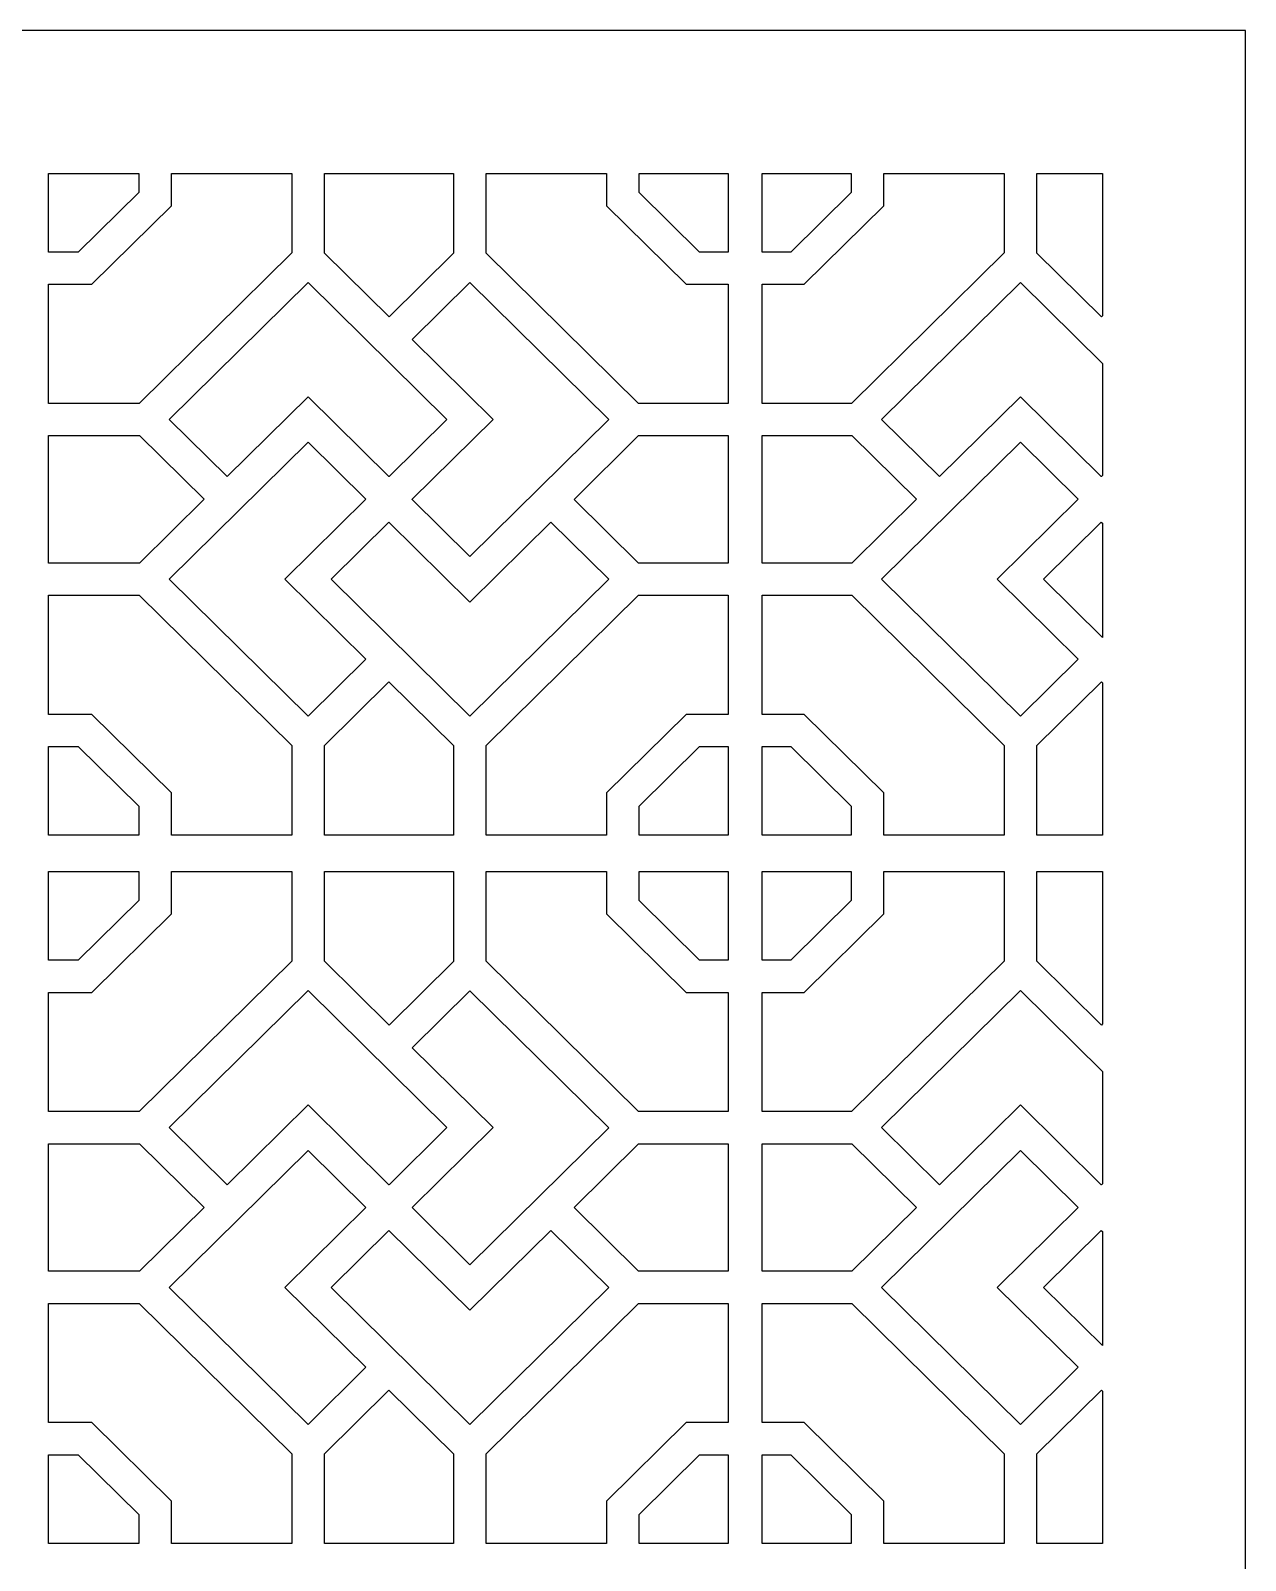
# Model space of a CAD drawing. Header units: centimetres. Extents: x 1.9 to 13.6, y -8.7 to 8.9.
# Drawn here: x 10.812 to 13.634, y 5.357 to 8.912 of the extents above; entities that cross this region are included whole.
import ezdxf

# ---------------------------------------------------------------- set-up
doc = ezdxf.new("R2010")
doc.units = ezdxf.units.CM
doc.header["$MEASUREMENT"] = 0
doc.layers.add('layer 1', color=7, linetype='Continuous')

msp = doc.modelspace()

# ---------------------------------------------------------------- linework, layer by layer
at = {"layer": 'layer 1', "color": 250}
for points, knots in [([(7.9891, 8.91238), (7.9891, 8.91238), (13.63427, 8.91238), (13.63427, 8.91238), (13.63427, 8.91238), (13.63427, 8.91238), (13.63427, -8.68727), (13.63427, -8.68727), (13.63427, -8.68727), (13.63427, -8.68727), (7.9891, -8.68727), (7.9891, -8.68727), (7.9891, -8.68727), (7.9891, -8.68727), (7.9891, 8.91238), (7.9891, 8.91238)], [0, 0, 0, 0, 0.2, 0.2, 0.2, 0.2, 0.4, 0.4, 0.4, 0.4, 0.6, 0.6, 0.6, 0.6, 1, 1, 1, 1]), ([(10.85314, 8.58031), (10.85314, 8.58031), (10.85314, 8.39761), (10.85314, 8.39761), (10.85314, 8.39761), (10.85314, 8.39761), (10.92247, 8.39761), (10.92247, 8.39761), (10.92247, 8.39761), (10.92247, 8.39761), (11.06303, 8.53631), (11.06303, 8.53631), (11.06303, 8.53631), (11.06303, 8.53631), (11.06303, 8.58031), (11.06303, 8.58031), (11.06303, 8.58031), (11.06303, 8.58031), (10.85314, 8.58031), (10.85314, 8.58031)], [0, 0, 0, 0, 0.1666667, 0.1666667, 0.1666667, 0.1666667, 0.3333333, 0.3333333, 0.3333333, 0.3333333, 0.5, 0.5, 0.5, 0.5, 0.6666667, 0.6666667, 0.6666667, 0.6666667, 1, 1, 1, 1]), ([(11.13886, 8.58031), (11.13886, 8.58031), (11.13886, 8.50532), (11.13886, 8.50532), (11.13886, 8.50532), (11.13886, 8.50532), (10.95388, 8.32277), (10.95388, 8.32277), (10.95388, 8.32277), (10.95388, 8.32277), (10.85314, 8.32277), (10.85314, 8.32277), (10.85314, 8.32277), (10.85314, 8.32277), (10.85314, 8.04583), (10.85314, 8.04583), (10.85314, 8.04583), (10.85314, 8.04583), (11.06414, 8.04583), (11.06414, 8.04583), (11.06414, 8.04583), (11.06414, 8.04583), (11.41846, 8.39548), (11.41846, 8.39548), (11.41846, 8.39548), (11.41846, 8.39548), (11.41846, 8.58031), (11.41846, 8.58031), (11.41846, 8.58031), (11.41846, 8.58031), (11.13886, 8.58031), (11.13886, 8.58031)], [0, 0, 0, 0, 0.1111111, 0.1111111, 0.1111111, 0.1111111, 0.2222222, 0.2222222, 0.2222222, 0.2222222, 0.3333333, 0.3333333, 0.3333333, 0.3333333, 0.4444444, 0.4444444, 0.4444444, 0.4444444, 0.5555556, 0.5555556, 0.5555556, 0.5555556, 0.6666667, 0.6666667, 0.6666667, 0.6666667, 0.7777778, 0.7777778, 0.7777778, 0.7777778, 1, 1, 1, 1]), ([(11.4943, 8.58031), (11.4943, 8.58031), (11.4943, 8.3954), (11.4943, 8.3954), (11.4943, 8.3954), (11.4943, 8.3954), (11.64448, 8.24719), (11.64448, 8.24719), (11.64448, 8.24719), (11.64448, 8.24719), (11.79442, 8.39516), (11.79442, 8.39516), (11.79442, 8.39516), (11.79442, 8.39516), (11.79442, 8.58031), (11.79442, 8.58031), (11.79442, 8.58031), (11.79442, 8.58031), (11.4943, 8.58031), (11.4943, 8.58031)], [0, 0, 0, 0, 0.1666667, 0.1666667, 0.1666667, 0.1666667, 0.3333333, 0.3333333, 0.3333333, 0.3333333, 0.5, 0.5, 0.5, 0.5, 0.6666667, 0.6666667, 0.6666667, 0.6666667, 1, 1, 1, 1]), ([(11.87026, 8.58031), (11.87026, 8.58031), (11.87026, 8.39524), (11.87026, 8.39524), (11.87026, 8.39524), (11.87026, 8.39524), (12.22434, 8.04583), (12.22434, 8.04583), (12.22434, 8.04583), (12.22434, 8.04583), (12.43257, 8.04583), (12.43257, 8.04583), (12.43257, 8.04583), (12.43257, 8.04583), (12.43257, 8.32277), (12.43257, 8.32277), (12.43257, 8.32277), (12.43257, 8.32277), (12.33484, 8.32277), (12.33484, 8.32277), (12.33484, 8.32277), (12.33484, 8.32277), (12.14986, 8.50532), (12.14986, 8.50532), (12.14986, 8.50532), (12.14986, 8.50532), (12.14986, 8.58031), (12.14986, 8.58031), (12.14986, 8.58031), (12.14986, 8.58031), (11.87026, 8.58031), (11.87026, 8.58031)], [0, 0, 0, 0, 0.1111111, 0.1111111, 0.1111111, 0.1111111, 0.2222222, 0.2222222, 0.2222222, 0.2222222, 0.3333333, 0.3333333, 0.3333333, 0.3333333, 0.4444444, 0.4444444, 0.4444444, 0.4444444, 0.5555556, 0.5555556, 0.5555556, 0.5555556, 0.6666667, 0.6666667, 0.6666667, 0.6666667, 0.7777778, 0.7777778, 0.7777778, 0.7777778, 1, 1, 1, 1]), ([(12.2257, 8.58031), (12.2257, 8.58031), (12.2257, 8.53631), (12.2257, 8.53631), (12.2257, 8.53631), (12.2257, 8.53631), (12.36625, 8.39761), (12.36625, 8.39761), (12.36625, 8.39761), (12.36625, 8.39761), (12.43257, 8.39761), (12.43257, 8.39761), (12.43257, 8.39761), (12.43257, 8.39761), (12.43257, 8.58031), (12.43257, 8.58031), (12.43257, 8.58031), (12.43257, 8.58031), (12.2257, 8.58031), (12.2257, 8.58031)], [0, 0, 0, 0, 0.1666667, 0.1666667, 0.1666667, 0.1666667, 0.3333333, 0.3333333, 0.3333333, 0.3333333, 0.5, 0.5, 0.5, 0.5, 0.6666667, 0.6666667, 0.6666667, 0.6666667, 1, 1, 1, 1]), ([(12.51141, 8.58031), (12.51141, 8.58031), (12.51141, 8.39761), (12.51141, 8.39761), (12.51141, 8.39761), (12.51141, 8.39761), (12.57773, 8.39761), (12.57773, 8.39761), (12.57773, 8.39761), (12.57773, 8.39761), (12.71829, 8.53631), (12.71829, 8.53631), (12.71829, 8.53631), (12.71829, 8.53631), (12.71829, 8.58031), (12.71829, 8.58031), (12.71829, 8.58031), (12.71829, 8.58031), (12.51141, 8.58031), (12.51141, 8.58031)], [0, 0, 0, 0, 0.1666667, 0.1666667, 0.1666667, 0.1666667, 0.3333333, 0.3333333, 0.3333333, 0.3333333, 0.5, 0.5, 0.5, 0.5, 0.6666667, 0.6666667, 0.6666667, 0.6666667, 1, 1, 1, 1]), ([(12.79413, 8.58031), (12.79413, 8.58031), (12.79413, 8.50532), (12.79413, 8.50532), (12.79413, 8.50532), (12.79413, 8.50532), (12.60915, 8.32277), (12.60915, 8.32277), (12.60915, 8.32277), (12.60915, 8.32277), (12.51141, 8.32277), (12.51141, 8.32277), (12.51141, 8.32277), (12.51141, 8.32277), (12.51141, 8.04583), (12.51141, 8.04583), (12.51141, 8.04583), (12.51141, 8.04583), (12.71941, 8.04583), (12.71941, 8.04583), (12.71941, 8.04583), (12.71941, 8.04583), (13.07373, 8.39548), (13.07373, 8.39548), (13.07373, 8.39548), (13.07373, 8.39548), (13.07373, 8.58031), (13.07373, 8.58031), (13.07373, 8.58031), (13.07373, 8.58031), (12.79413, 8.58031), (12.79413, 8.58031)], [0, 0, 0, 0, 0.1111111, 0.1111111, 0.1111111, 0.1111111, 0.2222222, 0.2222222, 0.2222222, 0.2222222, 0.3333333, 0.3333333, 0.3333333, 0.3333333, 0.4444444, 0.4444444, 0.4444444, 0.4444444, 0.5555556, 0.5555556, 0.5555556, 0.5555556, 0.6666667, 0.6666667, 0.6666667, 0.6666667, 0.7777778, 0.7777778, 0.7777778, 0.7777778, 1, 1, 1, 1]), ([(13.14956, 8.58031), (13.14956, 8.58031), (13.14956, 8.3954), (13.14956, 8.3954), (13.14956, 8.3954), (13.14956, 8.3954), (13.29975, 8.24719), (13.29975, 8.24719), (13.29975, 8.24719), (13.29975, 8.24719), (13.3022, 8.24961), (13.3022, 8.24961), (13.3022, 8.24961), (13.3022, 8.24961), (13.3022, 8.58031), (13.3022, 8.58031), (13.3022, 8.58031), (13.3022, 8.58031), (13.14956, 8.58031), (13.14956, 8.58031)], [0, 0, 0, 0, 0.1666667, 0.1666667, 0.1666667, 0.1666667, 0.3333333, 0.3333333, 0.3333333, 0.3333333, 0.5, 0.5, 0.5, 0.5, 0.6666667, 0.6666667, 0.6666667, 0.6666667, 1, 1, 1, 1]), ([(11.64425, 7.87609), (11.64425, 7.87609), (11.64433, 7.87617), (11.64433, 7.87617), (11.64433, 7.87617), (11.64433, 7.87617), (11.64452, 7.87597), (11.64452, 7.87597), (11.64452, 7.87597), (11.64452, 7.87597), (11.77896, 8.00864), (11.77896, 8.00864), (11.77896, 8.00864), (11.77896, 8.00864), (11.45634, 8.32702), (11.45634, 8.32702), (11.45634, 8.32702), (11.45634, 8.32702), (11.13371, 8.00864), (11.13371, 8.00864), (11.13371, 8.00864), (11.13371, 8.00864), (11.26822, 7.8759), (11.26822, 7.8759), (11.26822, 7.8759), (11.26822, 7.8759), (11.45633, 8.06154), (11.45633, 8.06154), (11.45633, 8.06154), (11.45633, 8.06154), (11.64425, 7.87609), (11.64425, 7.87609)], [0, 0, 0, 0, 0.1111111, 0.1111111, 0.1111111, 0.1111111, 0.2222222, 0.2222222, 0.2222222, 0.2222222, 0.3333333, 0.3333333, 0.3333333, 0.3333333, 0.4444444, 0.4444444, 0.4444444, 0.4444444, 0.5555556, 0.5555556, 0.5555556, 0.5555556, 0.6666667, 0.6666667, 0.6666667, 0.6666667, 0.7777778, 0.7777778, 0.7777778, 0.7777778, 1, 1, 1, 1]), ([(11.69818, 7.82309), (11.69818, 7.82309), (11.69824, 7.82303), (11.69824, 7.82303), (11.69824, 7.82303), (11.69824, 7.82303), (11.69793, 7.82272), (11.69793, 7.82272), (11.69793, 7.82272), (11.69793, 7.82272), (11.83239, 7.69003), (11.83239, 7.69003), (11.83239, 7.69003), (11.83239, 7.69003), (12.15502, 8.00841), (12.15502, 8.00841), (12.15502, 8.00841), (12.15502, 8.00841), (11.83239, 8.32678), (11.83239, 8.32678), (11.83239, 8.32678), (11.83239, 8.32678), (11.69811, 8.19427), (11.69811, 8.19427), (11.69811, 8.19427), (11.69811, 8.19427), (11.88621, 8.00864), (11.88621, 8.00864), (11.88621, 8.00864), (11.88621, 8.00864), (11.69818, 7.82309), (11.69818, 7.82309)], [0, 0, 0, 0, 0.1111111, 0.1111111, 0.1111111, 0.1111111, 0.2222222, 0.2222222, 0.2222222, 0.2222222, 0.3333333, 0.3333333, 0.3333333, 0.3333333, 0.4444444, 0.4444444, 0.4444444, 0.4444444, 0.5555556, 0.5555556, 0.5555556, 0.5555556, 0.6666667, 0.6666667, 0.6666667, 0.6666667, 0.7777778, 0.7777778, 0.7777778, 0.7777778, 1, 1, 1, 1]), ([(13.3022, 8.13894), (13.3022, 8.13894), (13.1116, 8.32702), (13.1116, 8.32702), (13.1116, 8.32702), (13.1116, 8.32702), (12.78897, 8.00864), (12.78897, 8.00864), (12.78897, 8.00864), (12.78897, 8.00864), (12.92349, 7.8759), (12.92349, 7.8759), (12.92349, 7.8759), (12.92349, 7.8759), (13.1116, 8.06154), (13.1116, 8.06154), (13.1116, 8.06154), (13.1116, 8.06154), (13.29952, 7.87609), (13.29952, 7.87609), (13.29952, 7.87609), (13.29952, 7.87609), (13.29959, 7.87617), (13.29959, 7.87617), (13.29959, 7.87617), (13.29959, 7.87617), (13.29979, 7.87597), (13.29979, 7.87597), (13.29979, 7.87597), (13.29979, 7.87597), (13.3022, 7.87835), (13.3022, 7.87835), (13.3022, 7.87835), (13.3022, 7.87835), (13.3022, 8.13894), (13.3022, 8.13894)], [0, 0, 0, 0, 0.1, 0.1, 0.1, 0.1, 0.2, 0.2, 0.2, 0.2, 0.3, 0.3, 0.3, 0.3, 0.4, 0.4, 0.4, 0.4, 0.5, 0.5, 0.5, 0.5, 0.6, 0.6, 0.6, 0.6, 0.7, 0.7, 0.7, 0.7, 0.8, 0.8, 0.8, 0.8, 1, 1, 1, 1]), ([(11.2146, 7.82299), (11.2146, 7.82299), (11.06462, 7.97099), (11.06462, 7.97099), (11.06462, 7.97099), (11.06462, 7.97099), (10.85314, 7.97099), (10.85314, 7.97099), (10.85314, 7.97099), (10.85314, 7.97099), (10.85314, 7.67482), (10.85314, 7.67482), (10.85314, 7.67482), (10.85314, 7.67482), (11.06445, 7.67482), (11.06445, 7.67482), (11.06445, 7.67482), (11.06445, 7.67482), (11.2146, 7.82299), (11.2146, 7.82299)], [0, 0, 0, 0, 0.1666667, 0.1666667, 0.1666667, 0.1666667, 0.3333333, 0.3333333, 0.3333333, 0.3333333, 0.5, 0.5, 0.5, 0.5, 0.6666667, 0.6666667, 0.6666667, 0.6666667, 1, 1, 1, 1]), ([(12.43257, 7.67482), (12.43257, 7.67482), (12.43257, 7.97099), (12.43257, 7.97099), (12.43257, 7.97099), (12.43257, 7.97099), (12.22434, 7.97099), (12.22434, 7.97099), (12.22434, 7.97099), (12.22434, 7.97099), (12.07428, 7.8229), (12.07428, 7.8229), (12.07428, 7.8229), (12.07428, 7.8229), (12.22434, 7.67482), (12.22434, 7.67482), (12.22434, 7.67482), (12.22434, 7.67482), (12.43257, 7.67482), (12.43257, 7.67482)], [0, 0, 0, 0, 0.1666667, 0.1666667, 0.1666667, 0.1666667, 0.3333333, 0.3333333, 0.3333333, 0.3333333, 0.5, 0.5, 0.5, 0.5, 0.6666667, 0.6666667, 0.6666667, 0.6666667, 1, 1, 1, 1]), ([(12.51141, 7.97099), (12.51141, 7.97099), (12.51141, 7.67482), (12.51141, 7.67482), (12.51141, 7.67482), (12.51141, 7.67482), (12.71972, 7.67482), (12.71972, 7.67482), (12.71972, 7.67482), (12.71972, 7.67482), (12.86987, 7.82299), (12.86987, 7.82299), (12.86987, 7.82299), (12.86987, 7.82299), (12.71988, 7.97099), (12.71988, 7.97099), (12.71988, 7.97099), (12.71988, 7.97099), (12.51141, 7.97099), (12.51141, 7.97099)], [0, 0, 0, 0, 0.1666667, 0.1666667, 0.1666667, 0.1666667, 0.3333333, 0.3333333, 0.3333333, 0.3333333, 0.5, 0.5, 0.5, 0.5, 0.6666667, 0.6666667, 0.6666667, 0.6666667, 1, 1, 1, 1]), ([(11.5905, 7.82299), (11.5905, 7.82299), (11.59066, 7.82315), (11.59066, 7.82315), (11.59066, 7.82315), (11.59066, 7.82315), (11.45634, 7.9557), (11.45634, 7.9557), (11.45634, 7.9557), (11.45634, 7.9557), (11.13371, 7.63733), (11.13371, 7.63733), (11.13371, 7.63733), (11.13371, 7.63733), (11.45634, 7.31895), (11.45634, 7.31895), (11.45634, 7.31895), (11.45634, 7.31895), (11.59077, 7.45162), (11.59077, 7.45162), (11.59077, 7.45162), (11.59077, 7.45162), (11.40251, 7.6374), (11.40251, 7.6374), (11.40251, 7.6374), (11.40251, 7.6374), (11.59054, 7.82295), (11.59054, 7.82295), (11.59054, 7.82295), (11.59054, 7.82295), (11.5905, 7.82299), (11.5905, 7.82299)], [0, 0, 0, 0, 0.1111111, 0.1111111, 0.1111111, 0.1111111, 0.2222222, 0.2222222, 0.2222222, 0.2222222, 0.3333333, 0.3333333, 0.3333333, 0.3333333, 0.4444444, 0.4444444, 0.4444444, 0.4444444, 0.5555556, 0.5555556, 0.5555556, 0.5555556, 0.6666667, 0.6666667, 0.6666667, 0.6666667, 0.7777778, 0.7777778, 0.7777778, 0.7777778, 1, 1, 1, 1]), ([(13.24577, 7.82299), (13.24577, 7.82299), (13.24593, 7.82315), (13.24593, 7.82315), (13.24593, 7.82315), (13.24593, 7.82315), (13.1116, 7.9557), (13.1116, 7.9557), (13.1116, 7.9557), (13.1116, 7.9557), (12.78897, 7.63733), (12.78897, 7.63733), (12.78897, 7.63733), (12.78897, 7.63733), (13.1116, 7.31895), (13.1116, 7.31895), (13.1116, 7.31895), (13.1116, 7.31895), (13.24604, 7.45162), (13.24604, 7.45162), (13.24604, 7.45162), (13.24604, 7.45162), (13.05778, 7.6374), (13.05778, 7.6374), (13.05778, 7.6374), (13.05778, 7.6374), (13.24581, 7.82295), (13.24581, 7.82295), (13.24581, 7.82295), (13.24581, 7.82295), (13.24577, 7.82299), (13.24577, 7.82299)], [0, 0, 0, 0, 0.1111111, 0.1111111, 0.1111111, 0.1111111, 0.2222222, 0.2222222, 0.2222222, 0.2222222, 0.3333333, 0.3333333, 0.3333333, 0.3333333, 0.4444444, 0.4444444, 0.4444444, 0.4444444, 0.5555556, 0.5555556, 0.5555556, 0.5555556, 0.6666667, 0.6666667, 0.6666667, 0.6666667, 0.7777778, 0.7777778, 0.7777778, 0.7777778, 1, 1, 1, 1]), ([(11.64412, 7.76999), (11.64412, 7.76999), (11.50976, 7.6374), (11.50976, 7.6374), (11.50976, 7.6374), (11.50976, 7.6374), (11.83239, 7.31902), (11.83239, 7.31902), (11.83239, 7.31902), (11.83239, 7.31902), (12.15502, 7.6374), (12.15502, 7.6374), (12.15502, 7.6374), (12.15502, 7.6374), (12.02065, 7.76999), (12.02065, 7.76999), (12.02065, 7.76999), (12.02065, 7.76999), (11.83239, 7.5842), (11.83239, 7.5842), (11.83239, 7.5842), (11.83239, 7.5842), (11.64412, 7.76999), (11.64412, 7.76999)], [0, 0, 0, 0, 0.1428571, 0.1428571, 0.1428571, 0.1428571, 0.2857143, 0.2857143, 0.2857143, 0.2857143, 0.4285714, 0.4285714, 0.4285714, 0.4285714, 0.5714286, 0.5714286, 0.5714286, 0.5714286, 0.7142857, 0.7142857, 0.7142857, 0.7142857, 1, 1, 1, 1]), ([(13.3022, 7.76721), (13.3022, 7.76721), (13.29938, 7.76999), (13.29938, 7.76999), (13.29938, 7.76999), (13.29938, 7.76999), (13.16503, 7.6374), (13.16503, 7.6374), (13.16503, 7.6374), (13.16503, 7.6374), (13.3022, 7.50203), (13.3022, 7.50203), (13.3022, 7.50203), (13.3022, 7.50203), (13.3022, 7.76721), (13.3022, 7.76721)], [0, 0, 0, 0, 0.2, 0.2, 0.2, 0.2, 0.4, 0.4, 0.4, 0.4, 0.6, 0.6, 0.6, 0.6, 1, 1, 1, 1]), ([(10.95388, 7.3232), (10.95388, 7.3232), (11.13886, 7.14066), (11.13886, 7.14066), (11.13886, 7.14066), (11.13886, 7.14066), (11.13886, 7.04219), (11.13886, 7.04219), (11.13886, 7.04219), (11.13886, 7.04219), (11.41846, 7.04219), (11.41846, 7.04219), (11.41846, 7.04219), (11.41846, 7.04219), (11.41846, 7.25049), (11.41846, 7.25049), (11.41846, 7.25049), (11.41846, 7.25049), (11.0643, 7.59998), (11.0643, 7.59998), (11.0643, 7.59998), (11.0643, 7.59998), (10.85314, 7.59998), (10.85314, 7.59998), (10.85314, 7.59998), (10.85314, 7.59998), (10.85314, 7.3232), (10.85314, 7.3232), (10.85314, 7.3232), (10.85314, 7.3232), (10.95388, 7.3232), (10.95388, 7.3232)], [0, 0, 0, 0, 0.1111111, 0.1111111, 0.1111111, 0.1111111, 0.2222222, 0.2222222, 0.2222222, 0.2222222, 0.3333333, 0.3333333, 0.3333333, 0.3333333, 0.4444444, 0.4444444, 0.4444444, 0.4444444, 0.5555556, 0.5555556, 0.5555556, 0.5555556, 0.6666667, 0.6666667, 0.6666667, 0.6666667, 0.7777778, 0.7777778, 0.7777778, 0.7777778, 1, 1, 1, 1]), ([(12.43257, 7.3232), (12.43257, 7.3232), (12.43257, 7.59998), (12.43257, 7.59998), (12.43257, 7.59998), (12.43257, 7.59998), (12.22434, 7.59998), (12.22434, 7.59998), (12.22434, 7.59998), (12.22434, 7.59998), (11.87026, 7.25056), (11.87026, 7.25056), (11.87026, 7.25056), (11.87026, 7.25056), (11.87026, 7.04219), (11.87026, 7.04219), (11.87026, 7.04219), (11.87026, 7.04219), (12.14986, 7.04219), (12.14986, 7.04219), (12.14986, 7.04219), (12.14986, 7.04219), (12.14986, 7.14066), (12.14986, 7.14066), (12.14986, 7.14066), (12.14986, 7.14066), (12.33484, 7.3232), (12.33484, 7.3232), (12.33484, 7.3232), (12.33484, 7.3232), (12.43257, 7.3232), (12.43257, 7.3232)], [0, 0, 0, 0, 0.1111111, 0.1111111, 0.1111111, 0.1111111, 0.2222222, 0.2222222, 0.2222222, 0.2222222, 0.3333333, 0.3333333, 0.3333333, 0.3333333, 0.4444444, 0.4444444, 0.4444444, 0.4444444, 0.5555556, 0.5555556, 0.5555556, 0.5555556, 0.6666667, 0.6666667, 0.6666667, 0.6666667, 0.7777778, 0.7777778, 0.7777778, 0.7777778, 1, 1, 1, 1]), ([(12.51141, 7.59998), (12.51141, 7.59998), (12.51141, 7.3232), (12.51141, 7.3232), (12.51141, 7.3232), (12.51141, 7.3232), (12.60915, 7.3232), (12.60915, 7.3232), (12.60915, 7.3232), (12.60915, 7.3232), (12.79413, 7.14066), (12.79413, 7.14066), (12.79413, 7.14066), (12.79413, 7.14066), (12.79413, 7.04219), (12.79413, 7.04219), (12.79413, 7.04219), (12.79413, 7.04219), (13.07373, 7.04219), (13.07373, 7.04219), (13.07373, 7.04219), (13.07373, 7.04219), (13.07373, 7.25049), (13.07373, 7.25049), (13.07373, 7.25049), (13.07373, 7.25049), (12.71957, 7.59998), (12.71957, 7.59998), (12.71957, 7.59998), (12.71957, 7.59998), (12.51141, 7.59998), (12.51141, 7.59998)], [0, 0, 0, 0, 0.1111111, 0.1111111, 0.1111111, 0.1111111, 0.2222222, 0.2222222, 0.2222222, 0.2222222, 0.3333333, 0.3333333, 0.3333333, 0.3333333, 0.4444444, 0.4444444, 0.4444444, 0.4444444, 0.5555556, 0.5555556, 0.5555556, 0.5555556, 0.6666667, 0.6666667, 0.6666667, 0.6666667, 0.7777778, 0.7777778, 0.7777778, 0.7777778, 1, 1, 1, 1]), ([(11.79442, 7.04219), (11.79442, 7.04219), (11.79442, 7.25065), (11.79442, 7.25065), (11.79442, 7.25065), (11.79442, 7.25065), (11.6444, 7.3987), (11.6444, 7.3987), (11.6444, 7.3987), (11.6444, 7.3987), (11.4943, 7.25058), (11.4943, 7.25058), (11.4943, 7.25058), (11.4943, 7.25058), (11.4943, 7.04219), (11.4943, 7.04219), (11.4943, 7.04219), (11.4943, 7.04219), (11.79442, 7.04219), (11.79442, 7.04219)], [0, 0, 0, 0, 0.1666667, 0.1666667, 0.1666667, 0.1666667, 0.3333333, 0.3333333, 0.3333333, 0.3333333, 0.5, 0.5, 0.5, 0.5, 0.6666667, 0.6666667, 0.6666667, 0.6666667, 1, 1, 1, 1]), ([(13.3022, 7.39619), (13.3022, 7.39619), (13.29966, 7.3987), (13.29966, 7.3987), (13.29966, 7.3987), (13.29966, 7.3987), (13.14956, 7.25058), (13.14956, 7.25058), (13.14956, 7.25058), (13.14956, 7.25058), (13.14956, 7.04219), (13.14956, 7.04219), (13.14956, 7.04219), (13.14956, 7.04219), (13.3022, 7.04219), (13.3022, 7.04219), (13.3022, 7.04219), (13.3022, 7.04219), (13.3022, 7.39619), (13.3022, 7.39619)], [0, 0, 0, 0, 0.1666667, 0.1666667, 0.1666667, 0.1666667, 0.3333333, 0.3333333, 0.3333333, 0.3333333, 0.5, 0.5, 0.5, 0.5, 0.6666667, 0.6666667, 0.6666667, 0.6666667, 1, 1, 1, 1]), ([(10.85314, 7.24837), (10.85314, 7.24837), (10.85314, 7.04219), (10.85314, 7.04219), (10.85314, 7.04219), (10.85314, 7.04219), (11.06303, 7.04219), (11.06303, 7.04219), (11.06303, 7.04219), (11.06303, 7.04219), (11.06303, 7.10966), (11.06303, 7.10966), (11.06303, 7.10966), (11.06303, 7.10966), (10.92247, 7.24837), (10.92247, 7.24837), (10.92247, 7.24837), (10.92247, 7.24837), (10.85314, 7.24837), (10.85314, 7.24837)], [0, 0, 0, 0, 0.1666667, 0.1666667, 0.1666667, 0.1666667, 0.3333333, 0.3333333, 0.3333333, 0.3333333, 0.5, 0.5, 0.5, 0.5, 0.6666667, 0.6666667, 0.6666667, 0.6666667, 1, 1, 1, 1]), ([(12.43257, 7.04219), (12.43257, 7.04219), (12.43257, 7.24837), (12.43257, 7.24837), (12.43257, 7.24837), (12.43257, 7.24837), (12.36625, 7.24837), (12.36625, 7.24837), (12.36625, 7.24837), (12.36625, 7.24837), (12.2257, 7.10966), (12.2257, 7.10966), (12.2257, 7.10966), (12.2257, 7.10966), (12.2257, 7.04219), (12.2257, 7.04219), (12.2257, 7.04219), (12.2257, 7.04219), (12.43257, 7.04219), (12.43257, 7.04219)], [0, 0, 0, 0, 0.1666667, 0.1666667, 0.1666667, 0.1666667, 0.3333333, 0.3333333, 0.3333333, 0.3333333, 0.5, 0.5, 0.5, 0.5, 0.6666667, 0.6666667, 0.6666667, 0.6666667, 1, 1, 1, 1]), ([(12.51141, 7.24837), (12.51141, 7.24837), (12.51141, 7.04219), (12.51141, 7.04219), (12.51141, 7.04219), (12.51141, 7.04219), (12.71829, 7.04219), (12.71829, 7.04219), (12.71829, 7.04219), (12.71829, 7.04219), (12.71829, 7.10966), (12.71829, 7.10966), (12.71829, 7.10966), (12.71829, 7.10966), (12.57773, 7.24837), (12.57773, 7.24837), (12.57773, 7.24837), (12.57773, 7.24837), (12.51141, 7.24837), (12.51141, 7.24837)], [0, 0, 0, 0, 0.1666667, 0.1666667, 0.1666667, 0.1666667, 0.3333333, 0.3333333, 0.3333333, 0.3333333, 0.5, 0.5, 0.5, 0.5, 0.6666667, 0.6666667, 0.6666667, 0.6666667, 1, 1, 1, 1]), ([(10.95388, 6.67674), (10.95388, 6.67674), (10.85314, 6.67674), (10.85314, 6.67674), (10.85314, 6.67674), (10.85314, 6.67674), (10.85314, 6.3998), (10.85314, 6.3998), (10.85314, 6.3998), (10.85314, 6.3998), (11.06414, 6.3998), (11.06414, 6.3998), (11.06414, 6.3998), (11.06414, 6.3998), (11.41846, 6.74945), (11.41846, 6.74945), (11.41846, 6.74945), (11.41846, 6.74945), (11.41846, 6.95775), (11.41846, 6.95775), (11.41846, 6.95775), (11.41846, 6.95775), (11.13886, 6.95775), (11.13886, 6.95775), (11.13886, 6.95775), (11.13886, 6.95775), (11.13886, 6.85928), (11.13886, 6.85928), (11.13886, 6.85928), (11.13886, 6.85928), (10.95388, 6.67674), (10.95388, 6.67674)], [0, 0, 0, 0, 0.1111111, 0.1111111, 0.1111111, 0.1111111, 0.2222222, 0.2222222, 0.2222222, 0.2222222, 0.3333333, 0.3333333, 0.3333333, 0.3333333, 0.4444444, 0.4444444, 0.4444444, 0.4444444, 0.5555556, 0.5555556, 0.5555556, 0.5555556, 0.6666667, 0.6666667, 0.6666667, 0.6666667, 0.7777778, 0.7777778, 0.7777778, 0.7777778, 1, 1, 1, 1]), ([(10.85314, 6.75158), (10.85314, 6.75158), (10.92247, 6.75158), (10.92247, 6.75158), (10.92247, 6.75158), (10.92247, 6.75158), (11.06303, 6.89028), (11.06303, 6.89028), (11.06303, 6.89028), (11.06303, 6.89028), (11.06303, 6.95775), (11.06303, 6.95775), (11.06303, 6.95775), (11.06303, 6.95775), (10.85314, 6.95775), (10.85314, 6.95775), (10.85314, 6.95775), (10.85314, 6.95775), (10.85314, 6.75158), (10.85314, 6.75158)], [0, 0, 0, 0, 0.1666667, 0.1666667, 0.1666667, 0.1666667, 0.3333333, 0.3333333, 0.3333333, 0.3333333, 0.5, 0.5, 0.5, 0.5, 0.6666667, 0.6666667, 0.6666667, 0.6666667, 1, 1, 1, 1]), ([(11.4943, 6.95775), (11.4943, 6.95775), (11.4943, 6.74936), (11.4943, 6.74936), (11.4943, 6.74936), (11.4943, 6.74936), (11.64448, 6.60116), (11.64448, 6.60116), (11.64448, 6.60116), (11.64448, 6.60116), (11.79442, 6.74913), (11.79442, 6.74913), (11.79442, 6.74913), (11.79442, 6.74913), (11.79442, 6.95775), (11.79442, 6.95775), (11.79442, 6.95775), (11.79442, 6.95775), (11.4943, 6.95775), (11.4943, 6.95775)], [0, 0, 0, 0, 0.1666667, 0.1666667, 0.1666667, 0.1666667, 0.3333333, 0.3333333, 0.3333333, 0.3333333, 0.5, 0.5, 0.5, 0.5, 0.6666667, 0.6666667, 0.6666667, 0.6666667, 1, 1, 1, 1]), ([(12.43257, 6.3998), (12.43257, 6.3998), (12.43257, 6.67674), (12.43257, 6.67674), (12.43257, 6.67674), (12.43257, 6.67674), (12.33484, 6.67674), (12.33484, 6.67674), (12.33484, 6.67674), (12.33484, 6.67674), (12.14986, 6.85928), (12.14986, 6.85928), (12.14986, 6.85928), (12.14986, 6.85928), (12.14986, 6.95775), (12.14986, 6.95775), (12.14986, 6.95775), (12.14986, 6.95775), (11.87026, 6.95775), (11.87026, 6.95775), (11.87026, 6.95775), (11.87026, 6.95775), (11.87026, 6.74921), (11.87026, 6.74921), (11.87026, 6.74921), (11.87026, 6.74921), (12.22434, 6.3998), (12.22434, 6.3998), (12.22434, 6.3998), (12.22434, 6.3998), (12.43257, 6.3998), (12.43257, 6.3998)], [0, 0, 0, 0, 0.1111111, 0.1111111, 0.1111111, 0.1111111, 0.2222222, 0.2222222, 0.2222222, 0.2222222, 0.3333333, 0.3333333, 0.3333333, 0.3333333, 0.4444444, 0.4444444, 0.4444444, 0.4444444, 0.5555556, 0.5555556, 0.5555556, 0.5555556, 0.6666667, 0.6666667, 0.6666667, 0.6666667, 0.7777778, 0.7777778, 0.7777778, 0.7777778, 1, 1, 1, 1]), ([(12.43257, 6.75158), (12.43257, 6.75158), (12.43257, 6.95775), (12.43257, 6.95775), (12.43257, 6.95775), (12.43257, 6.95775), (12.2257, 6.95775), (12.2257, 6.95775), (12.2257, 6.95775), (12.2257, 6.95775), (12.2257, 6.89028), (12.2257, 6.89028), (12.2257, 6.89028), (12.2257, 6.89028), (12.36625, 6.75158), (12.36625, 6.75158), (12.36625, 6.75158), (12.36625, 6.75158), (12.43257, 6.75158), (12.43257, 6.75158)], [0, 0, 0, 0, 0.1666667, 0.1666667, 0.1666667, 0.1666667, 0.3333333, 0.3333333, 0.3333333, 0.3333333, 0.5, 0.5, 0.5, 0.5, 0.6666667, 0.6666667, 0.6666667, 0.6666667, 1, 1, 1, 1]), ([(12.51141, 6.95775), (12.51141, 6.95775), (12.51141, 6.75158), (12.51141, 6.75158), (12.51141, 6.75158), (12.51141, 6.75158), (12.57773, 6.75158), (12.57773, 6.75158), (12.57773, 6.75158), (12.57773, 6.75158), (12.71829, 6.89028), (12.71829, 6.89028), (12.71829, 6.89028), (12.71829, 6.89028), (12.71829, 6.95775), (12.71829, 6.95775), (12.71829, 6.95775), (12.71829, 6.95775), (12.51141, 6.95775), (12.51141, 6.95775)], [0, 0, 0, 0, 0.1666667, 0.1666667, 0.1666667, 0.1666667, 0.3333333, 0.3333333, 0.3333333, 0.3333333, 0.5, 0.5, 0.5, 0.5, 0.6666667, 0.6666667, 0.6666667, 0.6666667, 1, 1, 1, 1]), ([(12.51141, 6.67674), (12.51141, 6.67674), (12.51141, 6.3998), (12.51141, 6.3998), (12.51141, 6.3998), (12.51141, 6.3998), (12.71941, 6.3998), (12.71941, 6.3998), (12.71941, 6.3998), (12.71941, 6.3998), (13.07373, 6.74945), (13.07373, 6.74945), (13.07373, 6.74945), (13.07373, 6.74945), (13.07373, 6.95775), (13.07373, 6.95775), (13.07373, 6.95775), (13.07373, 6.95775), (12.79413, 6.95775), (12.79413, 6.95775), (12.79413, 6.95775), (12.79413, 6.95775), (12.79413, 6.85928), (12.79413, 6.85928), (12.79413, 6.85928), (12.79413, 6.85928), (12.60915, 6.67674), (12.60915, 6.67674), (12.60915, 6.67674), (12.60915, 6.67674), (12.51141, 6.67674), (12.51141, 6.67674)], [0, 0, 0, 0, 0.1111111, 0.1111111, 0.1111111, 0.1111111, 0.2222222, 0.2222222, 0.2222222, 0.2222222, 0.3333333, 0.3333333, 0.3333333, 0.3333333, 0.4444444, 0.4444444, 0.4444444, 0.4444444, 0.5555556, 0.5555556, 0.5555556, 0.5555556, 0.6666667, 0.6666667, 0.6666667, 0.6666667, 0.7777778, 0.7777778, 0.7777778, 0.7777778, 1, 1, 1, 1]), ([(13.3022, 6.95775), (13.3022, 6.95775), (13.14956, 6.95775), (13.14956, 6.95775), (13.14956, 6.95775), (13.14956, 6.95775), (13.14956, 6.74936), (13.14956, 6.74936), (13.14956, 6.74936), (13.14956, 6.74936), (13.29975, 6.60116), (13.29975, 6.60116), (13.29975, 6.60116), (13.29975, 6.60116), (13.3022, 6.60358), (13.3022, 6.60358), (13.3022, 6.60358), (13.3022, 6.60358), (13.3022, 6.95775), (13.3022, 6.95775)], [0, 0, 0, 0, 0.1666667, 0.1666667, 0.1666667, 0.1666667, 0.3333333, 0.3333333, 0.3333333, 0.3333333, 0.5, 0.5, 0.5, 0.5, 0.6666667, 0.6666667, 0.6666667, 0.6666667, 1, 1, 1, 1]), ([(11.64425, 6.23006), (11.64425, 6.23006), (11.64433, 6.23013), (11.64433, 6.23013), (11.64433, 6.23013), (11.64433, 6.23013), (11.64452, 6.22994), (11.64452, 6.22994), (11.64452, 6.22994), (11.64452, 6.22994), (11.77896, 6.36261), (11.77896, 6.36261), (11.77896, 6.36261), (11.77896, 6.36261), (11.45634, 6.68099), (11.45634, 6.68099), (11.45634, 6.68099), (11.45634, 6.68099), (11.13371, 6.36261), (11.13371, 6.36261), (11.13371, 6.36261), (11.13371, 6.36261), (11.26822, 6.22987), (11.26822, 6.22987), (11.26822, 6.22987), (11.26822, 6.22987), (11.45633, 6.41551), (11.45633, 6.41551), (11.45633, 6.41551), (11.45633, 6.41551), (11.64425, 6.23006), (11.64425, 6.23006)], [0, 0, 0, 0, 0.1111111, 0.1111111, 0.1111111, 0.1111111, 0.2222222, 0.2222222, 0.2222222, 0.2222222, 0.3333333, 0.3333333, 0.3333333, 0.3333333, 0.4444444, 0.4444444, 0.4444444, 0.4444444, 0.5555556, 0.5555556, 0.5555556, 0.5555556, 0.6666667, 0.6666667, 0.6666667, 0.6666667, 0.7777778, 0.7777778, 0.7777778, 0.7777778, 1, 1, 1, 1]), ([(11.69818, 6.17706), (11.69818, 6.17706), (11.69824, 6.17699), (11.69824, 6.17699), (11.69824, 6.17699), (11.69824, 6.17699), (11.69793, 6.17669), (11.69793, 6.17669), (11.69793, 6.17669), (11.69793, 6.17669), (11.83239, 6.04399), (11.83239, 6.04399), (11.83239, 6.04399), (11.83239, 6.04399), (12.15502, 6.36237), (12.15502, 6.36237), (12.15502, 6.36237), (12.15502, 6.36237), (11.83239, 6.68075), (11.83239, 6.68075), (11.83239, 6.68075), (11.83239, 6.68075), (11.69811, 6.54824), (11.69811, 6.54824), (11.69811, 6.54824), (11.69811, 6.54824), (11.88621, 6.36261), (11.88621, 6.36261), (11.88621, 6.36261), (11.88621, 6.36261), (11.69818, 6.17706), (11.69818, 6.17706)], [0, 0, 0, 0, 0.1111111, 0.1111111, 0.1111111, 0.1111111, 0.2222222, 0.2222222, 0.2222222, 0.2222222, 0.3333333, 0.3333333, 0.3333333, 0.3333333, 0.4444444, 0.4444444, 0.4444444, 0.4444444, 0.5555556, 0.5555556, 0.5555556, 0.5555556, 0.6666667, 0.6666667, 0.6666667, 0.6666667, 0.7777778, 0.7777778, 0.7777778, 0.7777778, 1, 1, 1, 1]), ([(13.3022, 6.4929), (13.3022, 6.4929), (13.1116, 6.68099), (13.1116, 6.68099), (13.1116, 6.68099), (13.1116, 6.68099), (12.78897, 6.36261), (12.78897, 6.36261), (12.78897, 6.36261), (12.78897, 6.36261), (12.92349, 6.22987), (12.92349, 6.22987), (12.92349, 6.22987), (12.92349, 6.22987), (13.1116, 6.41551), (13.1116, 6.41551), (13.1116, 6.41551), (13.1116, 6.41551), (13.29952, 6.23006), (13.29952, 6.23006), (13.29952, 6.23006), (13.29952, 6.23006), (13.29959, 6.23013), (13.29959, 6.23013), (13.29959, 6.23013), (13.29959, 6.23013), (13.29979, 6.22994), (13.29979, 6.22994), (13.29979, 6.22994), (13.29979, 6.22994), (13.3022, 6.23232), (13.3022, 6.23232), (13.3022, 6.23232), (13.3022, 6.23232), (13.3022, 6.4929), (13.3022, 6.4929)], [0, 0, 0, 0, 0.1, 0.1, 0.1, 0.1, 0.2, 0.2, 0.2, 0.2, 0.3, 0.3, 0.3, 0.3, 0.4, 0.4, 0.4, 0.4, 0.5, 0.5, 0.5, 0.5, 0.6, 0.6, 0.6, 0.6, 0.7, 0.7, 0.7, 0.7, 0.8, 0.8, 0.8, 0.8, 1, 1, 1, 1]), ([(11.2146, 6.17696), (11.2146, 6.17696), (11.06462, 6.32496), (11.06462, 6.32496), (11.06462, 6.32496), (11.06462, 6.32496), (10.85314, 6.32496), (10.85314, 6.32496), (10.85314, 6.32496), (10.85314, 6.32496), (10.85314, 6.02878), (10.85314, 6.02878), (10.85314, 6.02878), (10.85314, 6.02878), (11.06445, 6.02878), (11.06445, 6.02878), (11.06445, 6.02878), (11.06445, 6.02878), (11.2146, 6.17696), (11.2146, 6.17696)], [0, 0, 0, 0, 0.1666667, 0.1666667, 0.1666667, 0.1666667, 0.3333333, 0.3333333, 0.3333333, 0.3333333, 0.5, 0.5, 0.5, 0.5, 0.6666667, 0.6666667, 0.6666667, 0.6666667, 1, 1, 1, 1]), ([(11.5905, 6.17696), (11.5905, 6.17696), (11.59066, 6.17711), (11.59066, 6.17711), (11.59066, 6.17711), (11.59066, 6.17711), (11.45634, 6.30967), (11.45634, 6.30967), (11.45634, 6.30967), (11.45634, 6.30967), (11.13371, 5.9913), (11.13371, 5.9913), (11.13371, 5.9913), (11.13371, 5.9913), (11.45634, 5.67291), (11.45634, 5.67291), (11.45634, 5.67291), (11.45634, 5.67291), (11.59077, 5.80558), (11.59077, 5.80558), (11.59077, 5.80558), (11.59077, 5.80558), (11.40251, 5.99136), (11.40251, 5.99136), (11.40251, 5.99136), (11.40251, 5.99136), (11.59054, 6.17692), (11.59054, 6.17692), (11.59054, 6.17692), (11.59054, 6.17692), (11.5905, 6.17696), (11.5905, 6.17696)], [0, 0, 0, 0, 0.1111111, 0.1111111, 0.1111111, 0.1111111, 0.2222222, 0.2222222, 0.2222222, 0.2222222, 0.3333333, 0.3333333, 0.3333333, 0.3333333, 0.4444444, 0.4444444, 0.4444444, 0.4444444, 0.5555556, 0.5555556, 0.5555556, 0.5555556, 0.6666667, 0.6666667, 0.6666667, 0.6666667, 0.7777778, 0.7777778, 0.7777778, 0.7777778, 1, 1, 1, 1]), ([(12.43257, 6.02878), (12.43257, 6.02878), (12.43257, 6.32496), (12.43257, 6.32496), (12.43257, 6.32496), (12.43257, 6.32496), (12.22434, 6.32496), (12.22434, 6.32496), (12.22434, 6.32496), (12.22434, 6.32496), (12.07428, 6.17687), (12.07428, 6.17687), (12.07428, 6.17687), (12.07428, 6.17687), (12.22434, 6.02878), (12.22434, 6.02878), (12.22434, 6.02878), (12.22434, 6.02878), (12.43257, 6.02878), (12.43257, 6.02878)], [0, 0, 0, 0, 0.1666667, 0.1666667, 0.1666667, 0.1666667, 0.3333333, 0.3333333, 0.3333333, 0.3333333, 0.5, 0.5, 0.5, 0.5, 0.6666667, 0.6666667, 0.6666667, 0.6666667, 1, 1, 1, 1]), ([(12.51141, 6.32496), (12.51141, 6.32496), (12.51141, 6.02878), (12.51141, 6.02878), (12.51141, 6.02878), (12.51141, 6.02878), (12.71972, 6.02878), (12.71972, 6.02878), (12.71972, 6.02878), (12.71972, 6.02878), (12.86987, 6.17696), (12.86987, 6.17696), (12.86987, 6.17696), (12.86987, 6.17696), (12.71988, 6.32496), (12.71988, 6.32496), (12.71988, 6.32496), (12.71988, 6.32496), (12.51141, 6.32496), (12.51141, 6.32496)], [0, 0, 0, 0, 0.1666667, 0.1666667, 0.1666667, 0.1666667, 0.3333333, 0.3333333, 0.3333333, 0.3333333, 0.5, 0.5, 0.5, 0.5, 0.6666667, 0.6666667, 0.6666667, 0.6666667, 1, 1, 1, 1]), ([(13.24577, 6.17696), (13.24577, 6.17696), (13.24593, 6.17711), (13.24593, 6.17711), (13.24593, 6.17711), (13.24593, 6.17711), (13.1116, 6.30967), (13.1116, 6.30967), (13.1116, 6.30967), (13.1116, 6.30967), (12.78897, 5.9913), (12.78897, 5.9913), (12.78897, 5.9913), (12.78897, 5.9913), (13.1116, 5.67291), (13.1116, 5.67291), (13.1116, 5.67291), (13.1116, 5.67291), (13.24604, 5.80558), (13.24604, 5.80558), (13.24604, 5.80558), (13.24604, 5.80558), (13.05778, 5.99136), (13.05778, 5.99136), (13.05778, 5.99136), (13.05778, 5.99136), (13.24581, 6.17692), (13.24581, 6.17692), (13.24581, 6.17692), (13.24581, 6.17692), (13.24577, 6.17696), (13.24577, 6.17696)], [0, 0, 0, 0, 0.1111111, 0.1111111, 0.1111111, 0.1111111, 0.2222222, 0.2222222, 0.2222222, 0.2222222, 0.3333333, 0.3333333, 0.3333333, 0.3333333, 0.4444444, 0.4444444, 0.4444444, 0.4444444, 0.5555556, 0.5555556, 0.5555556, 0.5555556, 0.6666667, 0.6666667, 0.6666667, 0.6666667, 0.7777778, 0.7777778, 0.7777778, 0.7777778, 1, 1, 1, 1]), ([(11.64412, 6.12395), (11.64412, 6.12395), (11.50976, 5.99136), (11.50976, 5.99136), (11.50976, 5.99136), (11.50976, 5.99136), (11.83239, 5.67298), (11.83239, 5.67298), (11.83239, 5.67298), (11.83239, 5.67298), (12.15502, 5.99136), (12.15502, 5.99136), (12.15502, 5.99136), (12.15502, 5.99136), (12.02065, 6.12395), (12.02065, 6.12395), (12.02065, 6.12395), (12.02065, 6.12395), (11.83239, 5.93817), (11.83239, 5.93817), (11.83239, 5.93817), (11.83239, 5.93817), (11.64412, 6.12395), (11.64412, 6.12395)], [0, 0, 0, 0, 0.1428571, 0.1428571, 0.1428571, 0.1428571, 0.2857143, 0.2857143, 0.2857143, 0.2857143, 0.4285714, 0.4285714, 0.4285714, 0.4285714, 0.5714286, 0.5714286, 0.5714286, 0.5714286, 0.7142857, 0.7142857, 0.7142857, 0.7142857, 1, 1, 1, 1]), ([(13.3022, 6.12118), (13.3022, 6.12118), (13.29938, 6.12395), (13.29938, 6.12395), (13.29938, 6.12395), (13.29938, 6.12395), (13.16503, 5.99136), (13.16503, 5.99136), (13.16503, 5.99136), (13.16503, 5.99136), (13.3022, 5.856), (13.3022, 5.856), (13.3022, 5.856), (13.3022, 5.856), (13.3022, 6.12118), (13.3022, 6.12118)], [0, 0, 0, 0, 0.2, 0.2, 0.2, 0.2, 0.4, 0.4, 0.4, 0.4, 0.6, 0.6, 0.6, 0.6, 1, 1, 1, 1]), ([(10.95388, 5.67717), (10.95388, 5.67717), (11.13886, 5.49463), (11.13886, 5.49463), (11.13886, 5.49463), (11.13886, 5.49463), (11.13886, 5.39616), (11.13886, 5.39616), (11.13886, 5.39616), (11.13886, 5.39616), (11.41846, 5.39616), (11.41846, 5.39616), (11.41846, 5.39616), (11.41846, 5.39616), (11.41846, 5.60446), (11.41846, 5.60446), (11.41846, 5.60446), (11.41846, 5.60446), (11.0643, 5.95395), (11.0643, 5.95395), (11.0643, 5.95395), (11.0643, 5.95395), (10.85314, 5.95395), (10.85314, 5.95395), (10.85314, 5.95395), (10.85314, 5.95395), (10.85314, 5.67717), (10.85314, 5.67717), (10.85314, 5.67717), (10.85314, 5.67717), (10.95388, 5.67717), (10.95388, 5.67717)], [0, 0, 0, 0, 0.1111111, 0.1111111, 0.1111111, 0.1111111, 0.2222222, 0.2222222, 0.2222222, 0.2222222, 0.3333333, 0.3333333, 0.3333333, 0.3333333, 0.4444444, 0.4444444, 0.4444444, 0.4444444, 0.5555556, 0.5555556, 0.5555556, 0.5555556, 0.6666667, 0.6666667, 0.6666667, 0.6666667, 0.7777778, 0.7777778, 0.7777778, 0.7777778, 1, 1, 1, 1]), ([(12.43257, 5.67717), (12.43257, 5.67717), (12.43257, 5.95395), (12.43257, 5.95395), (12.43257, 5.95395), (12.43257, 5.95395), (12.22434, 5.95395), (12.22434, 5.95395), (12.22434, 5.95395), (12.22434, 5.95395), (11.87026, 5.60453), (11.87026, 5.60453), (11.87026, 5.60453), (11.87026, 5.60453), (11.87026, 5.39616), (11.87026, 5.39616), (11.87026, 5.39616), (11.87026, 5.39616), (12.14986, 5.39616), (12.14986, 5.39616), (12.14986, 5.39616), (12.14986, 5.39616), (12.14986, 5.49463), (12.14986, 5.49463), (12.14986, 5.49463), (12.14986, 5.49463), (12.33484, 5.67717), (12.33484, 5.67717), (12.33484, 5.67717), (12.33484, 5.67717), (12.43257, 5.67717), (12.43257, 5.67717)], [0, 0, 0, 0, 0.1111111, 0.1111111, 0.1111111, 0.1111111, 0.2222222, 0.2222222, 0.2222222, 0.2222222, 0.3333333, 0.3333333, 0.3333333, 0.3333333, 0.4444444, 0.4444444, 0.4444444, 0.4444444, 0.5555556, 0.5555556, 0.5555556, 0.5555556, 0.6666667, 0.6666667, 0.6666667, 0.6666667, 0.7777778, 0.7777778, 0.7777778, 0.7777778, 1, 1, 1, 1]), ([(12.51141, 5.95395), (12.51141, 5.95395), (12.51141, 5.67717), (12.51141, 5.67717), (12.51141, 5.67717), (12.51141, 5.67717), (12.60915, 5.67717), (12.60915, 5.67717), (12.60915, 5.67717), (12.60915, 5.67717), (12.79413, 5.49463), (12.79413, 5.49463), (12.79413, 5.49463), (12.79413, 5.49463), (12.79413, 5.39616), (12.79413, 5.39616), (12.79413, 5.39616), (12.79413, 5.39616), (13.07373, 5.39616), (13.07373, 5.39616), (13.07373, 5.39616), (13.07373, 5.39616), (13.07373, 5.60446), (13.07373, 5.60446), (13.07373, 5.60446), (13.07373, 5.60446), (12.71957, 5.95395), (12.71957, 5.95395), (12.71957, 5.95395), (12.71957, 5.95395), (12.51141, 5.95395), (12.51141, 5.95395)], [0, 0, 0, 0, 0.1111111, 0.1111111, 0.1111111, 0.1111111, 0.2222222, 0.2222222, 0.2222222, 0.2222222, 0.3333333, 0.3333333, 0.3333333, 0.3333333, 0.4444444, 0.4444444, 0.4444444, 0.4444444, 0.5555556, 0.5555556, 0.5555556, 0.5555556, 0.6666667, 0.6666667, 0.6666667, 0.6666667, 0.7777778, 0.7777778, 0.7777778, 0.7777778, 1, 1, 1, 1]), ([(11.79442, 5.39616), (11.79442, 5.39616), (11.79442, 5.60462), (11.79442, 5.60462), (11.79442, 5.60462), (11.79442, 5.60462), (11.6444, 5.75267), (11.6444, 5.75267), (11.6444, 5.75267), (11.6444, 5.75267), (11.4943, 5.60455), (11.4943, 5.60455), (11.4943, 5.60455), (11.4943, 5.60455), (11.4943, 5.39616), (11.4943, 5.39616), (11.4943, 5.39616), (11.4943, 5.39616), (11.79442, 5.39616), (11.79442, 5.39616)], [0, 0, 0, 0, 0.1666667, 0.1666667, 0.1666667, 0.1666667, 0.3333333, 0.3333333, 0.3333333, 0.3333333, 0.5, 0.5, 0.5, 0.5, 0.6666667, 0.6666667, 0.6666667, 0.6666667, 1, 1, 1, 1]), ([(13.3022, 5.75016), (13.3022, 5.75016), (13.29966, 5.75267), (13.29966, 5.75267), (13.29966, 5.75267), (13.29966, 5.75267), (13.14956, 5.60455), (13.14956, 5.60455), (13.14956, 5.60455), (13.14956, 5.60455), (13.14956, 5.39616), (13.14956, 5.39616), (13.14956, 5.39616), (13.14956, 5.39616), (13.3022, 5.39616), (13.3022, 5.39616), (13.3022, 5.39616), (13.3022, 5.39616), (13.3022, 5.75016), (13.3022, 5.75016)], [0, 0, 0, 0, 0.1666667, 0.1666667, 0.1666667, 0.1666667, 0.3333333, 0.3333333, 0.3333333, 0.3333333, 0.5, 0.5, 0.5, 0.5, 0.6666667, 0.6666667, 0.6666667, 0.6666667, 1, 1, 1, 1]), ([(10.85314, 5.60234), (10.85314, 5.60234), (10.85314, 5.39616), (10.85314, 5.39616), (10.85314, 5.39616), (10.85314, 5.39616), (11.06303, 5.39616), (11.06303, 5.39616), (11.06303, 5.39616), (11.06303, 5.39616), (11.06303, 5.46363), (11.06303, 5.46363), (11.06303, 5.46363), (11.06303, 5.46363), (10.92247, 5.60234), (10.92247, 5.60234), (10.92247, 5.60234), (10.92247, 5.60234), (10.85314, 5.60234), (10.85314, 5.60234)], [0, 0, 0, 0, 0.1666667, 0.1666667, 0.1666667, 0.1666667, 0.3333333, 0.3333333, 0.3333333, 0.3333333, 0.5, 0.5, 0.5, 0.5, 0.6666667, 0.6666667, 0.6666667, 0.6666667, 1, 1, 1, 1]), ([(12.43257, 5.39616), (12.43257, 5.39616), (12.43257, 5.60234), (12.43257, 5.60234), (12.43257, 5.60234), (12.43257, 5.60234), (12.36625, 5.60234), (12.36625, 5.60234), (12.36625, 5.60234), (12.36625, 5.60234), (12.2257, 5.46363), (12.2257, 5.46363), (12.2257, 5.46363), (12.2257, 5.46363), (12.2257, 5.39616), (12.2257, 5.39616), (12.2257, 5.39616), (12.2257, 5.39616), (12.43257, 5.39616), (12.43257, 5.39616)], [0, 0, 0, 0, 0.1666667, 0.1666667, 0.1666667, 0.1666667, 0.3333333, 0.3333333, 0.3333333, 0.3333333, 0.5, 0.5, 0.5, 0.5, 0.6666667, 0.6666667, 0.6666667, 0.6666667, 1, 1, 1, 1]), ([(12.51141, 5.60234), (12.51141, 5.60234), (12.51141, 5.39616), (12.51141, 5.39616), (12.51141, 5.39616), (12.51141, 5.39616), (12.71829, 5.39616), (12.71829, 5.39616), (12.71829, 5.39616), (12.71829, 5.39616), (12.71829, 5.46363), (12.71829, 5.46363), (12.71829, 5.46363), (12.71829, 5.46363), (12.57773, 5.60234), (12.57773, 5.60234), (12.57773, 5.60234), (12.57773, 5.60234), (12.51141, 5.60234), (12.51141, 5.60234)], [0, 0, 0, 0, 0.1666667, 0.1666667, 0.1666667, 0.1666667, 0.3333333, 0.3333333, 0.3333333, 0.3333333, 0.5, 0.5, 0.5, 0.5, 0.6666667, 0.6666667, 0.6666667, 0.6666667, 1, 1, 1, 1])]:
    msp.add_open_spline(points, degree=3, knots=knots, dxfattribs=at)

doc.saveas('drawing.dxf')
